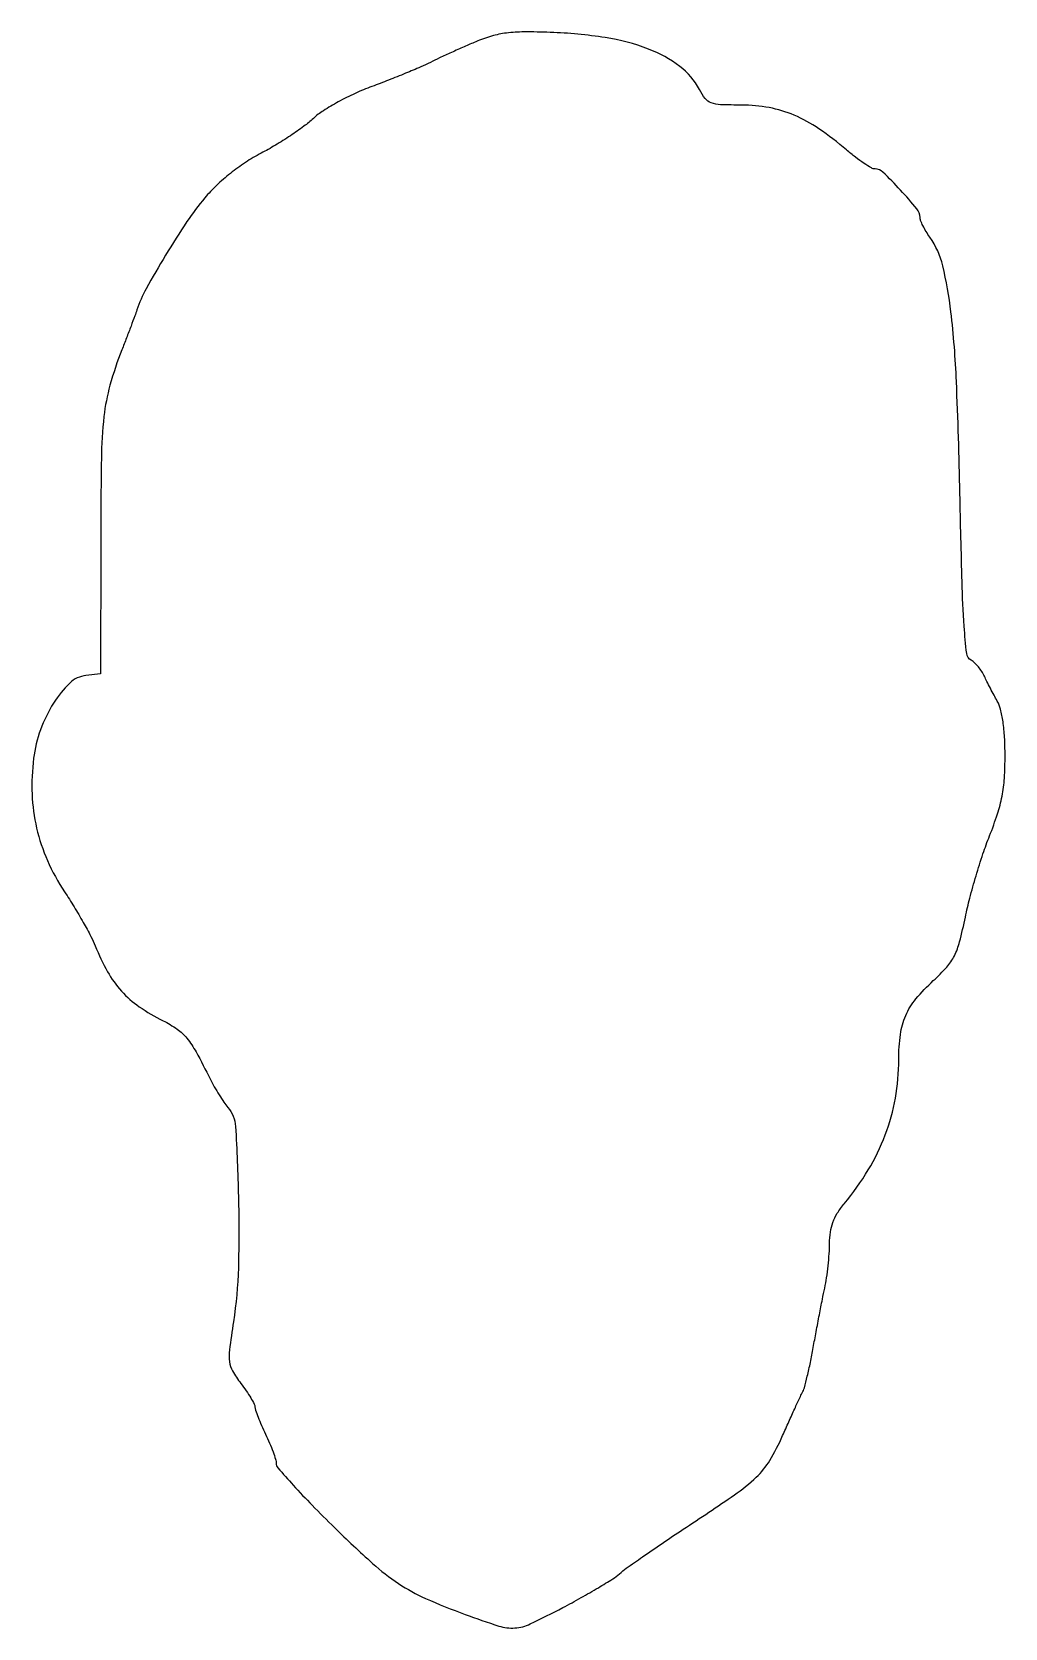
# Model space of a CAD drawing. Extents: x 0 to 183, y 1 to 301.
import ezdxf

# ---------------------------------------------------------------- set-up
doc = ezdxf.new("R2010")
doc.units = 0

msp = doc.modelspace()

# ---------------------------------------------------------------- linework, layer by layer
msp.add_lwpolyline([(83.5, 298.898226, 0.004123), (81.329744, 297.963563, 0.003036), (78.940625, 296.893832, 0.003068), (76.693426, 295.854528, 0.006844), (75, 295.030205, -0.014598), (73.157574, 294.168429, -0.004467), (70.325, 292.972907, -0.004467), (67.128106, 291.690424, -0.004874), (64, 290.502879, 0.019496), (60.848426, 289.199779, 0.017097), (57.663964, 287.601178, 0.01756), (54.869675, 285.946818, 0.04422), (53, 284.50158, -0.027888), (51.216528, 283.027594, -0.011754), (48.669694, 281.242224, -0.011586), (45.85205, 279.457085, -0.014814), (43.173425, 277.951973, 0.024393), (40.233284, 276.225017, 0.022519), (37.393006, 274.176282, 0.022878), (34.79745, 271.919622, 0.027786), (32.591586, 269.569861, 0.026969), (29.23312, 265.099726, 0.01147), (25.206367, 258.782412, 0.010648), (21.576455, 252.490058, 0.044855), (19.831338, 248.5, -0.008028), (19.440709, 247.391136, -0.001701), (18.722324, 245.471875, -0.00178), (17.873888, 243.252347, -0.00169), (16.994946, 241, 0.02577), (14.766946, 234.363789, 0.04116), (13.637373, 228.49375, 0.023325), (13.149873, 220.536961, 0.003391), (13.023857, 204.316422), (13, 180.132845), (10.25, 179.816422, 0.164989), (7.215219, 178.381808, 0.059824), (4.169764, 174.636255, 0.053966), (1.713588, 169.620101, 0.055566), (0.417817, 164.243502, 0.041142), (0.126325, 157.506157, 0.047201), (0.982386, 151.123674, 0.047295), (3.017981, 145.02566, 0.04159), (6.235051, 139.134525, -0.008495), (8.011882, 136.33772, -0.007954), (9.733065, 133.420767, -0.007951), (11.177961, 130.78387, -0.026855), (11.999693, 129, 0.03312), (14.312652, 124.139925, 0.056424), (16.934814, 120.491206, 0.057594), (20.265655, 117.570592, 0.036122), (24.734621, 114.936539, -0.037766), (27.383587, 113.36347, -0.069873), (29.20967, 111.659247, -0.045639), (30.943996, 109.064325, -0.00859), (33.58553, 104, 0.012848), (34.371375, 102.524168, 0.010449), (35.286121, 100.983783, 0.010593), (36.188925, 99.599664, 0.026909), (36.91765, 98.646922, -0.163847), (38.360675, 95.054395, -0.007774), (38.908668, 81.886882, -0.013761), (38.888899, 68.487039, -0.030955), (37.966877, 58.370058, 0.006109), (37.214672, 53.053722, 0.062007), (37.204688, 50.826695, 0.103772), (37.783921, 49.114294, 0.029664), (39.357536, 46.775667, -0.012435), (40.369468, 45.378214, -0.016064), (41.223776, 44.044615, -0.013839), (41.862504, 42.902557, -0.121153), (42, 42.343438, 0.084659), (42.100062, 41.756698, 0.008853), (42.5875, 40.443959, 0.010775), (43.234101, 38.892107, 0.008435), (44, 37.236136, -0.011702), (44.765696, 35.551803, -0.013572), (45.4125, 33.914022, -0.012644), (45.884761, 32.506374, -0.074741), (46, 31.739761, 0.181976), (46.323607, 30.880057, 0.004348), (49.219941, 27.635278, 0.00898), (52.760681, 23.875273, 0.005912), (56.961501, 19.67242, 0.009965), (64.116813, 12.954429, 0.036845), (69.007069, 9.156737, 0.042219), (74.059404, 6.381828, 0.01614), (81.5, 3.361624, 0.0111), (87.866781, 1.172918, 0.094859), (90.847676, 0.814203, 0.093762), (93.76369, 1.578598, 0.010727), (99.864956, 4.638023, 0.006012), (103.317628, 6.516506, 0.007005), (106.550956, 8.386336, 0.006286), (109.239993, 10.038301, 0.041416), (110.5, 10.988726, -0.026893), (111.793003, 12.024228, -0.00306), (114.85, 14.185332, -0.003693), (118.524463, 16.709211, -0.002998), (122.5, 19.362295, 0.004719), (132.109101, 25.822868, 0.038521), (136.225871, 29.140793, 0.06845), (138.769615, 32.294495, 0.032176), (141.182476, 36.954963, -0.001892), (142.341851, 39.570889, -0.002284), (143.450963, 42.01802, -0.001941), (144.402066, 44.07022, -0.015536), (144.873122, 45, 0.05817), (145.259366, 45.95646, 0.007359), (145.81731, 48.115625, 0.008555), (146.400289, 50.70986, 0.007014), (146.936631, 53.5, -0.001953), (147.47957, 56.48727, -0.0016), (148.082447, 59.675391, -0.001616), (148.655554, 62.602808, -0.004272), (149.090335, 64.69282, 0.016424), (149.439112, 66.600817, 0.009919), (149.732786, 68.880454, 0.009931), (149.934779, 71.158948, 0.017142), (150, 73.060805, -0.03533), (150.152366, 75.214407, -0.052756), (150.612848, 77.043122, -0.052057), (151.451467, 78.752432, -0.033298), (152.75, 80.545779, 0.037536), (157.270804, 86.901828, 0.045431), (160.468698, 93.48148, 0.046712), (162.362201, 100.370051, 0.043751), (163, 107.644999, -0.033255), (163.314842, 112.37349, -0.070236), (164.304477, 115.905112, -0.070228), (166.233152, 119.025022, -0.033241), (169.499767, 122.459411, 0.024436), (172.016444, 125.013803, 0.065723), (173.448914, 127.117364, 0.053652), (174.440746, 129.75732, 0.012283), (175.517985, 134.407949, -0.013569), (176.352685, 137.969805, -0.008117), (177.527672, 142.157312, -0.008123), (178.833825, 146.291177, -0.013962), (180.073085, 149.68398, 0.015709), (181.553307, 153.780841, 0.03118), (182.417127, 157.12258, 0.031582), (182.852309, 160.517918, 0.016562), (182.985258, 164.776031, 0.013594), (182.885672, 168.197878, 0.021323), (182.595061, 171.126088, 0.024604), (182.142678, 173.468744, 0.07095), (181.528197, 175, -0.006487), (180.903916, 176.115261, -0.004378), (180.219481, 177.402852, -0.00441), (179.57942, 178.659783, -0.008749), (179.098378, 179.669285, 0.03638), (178.611484, 180.56072, 0.029043), (177.965512, 181.445365, 0.029885), (177.267463, 182.196878, 0.063013), (176.628516, 182.669285, -0.240217), (175.77616, 183.94643, -0.012288), (175.302595, 189.055344, -0.010089), (174.902783, 197.434675, -0.001574), (174.499289, 214, 0.004958), (173.844227, 235.041359, 0.018872), (172.810189, 248.140137, 0.029629), (171.269586, 256.815104, 0.094518), (168.862916, 262.15437, -0.01763), (168.149772, 263.250746, -0.020019), (167.547231, 264.350015, -0.019651), (167.113448, 265.315987, -0.095988), (167, 265.90149, 0.175277), (166.417678, 267.511601, 0.0134), (163.322793, 271.034179, 0.012744), (160.037696, 274.400816, 0.195477), (158.563636, 275, -0.132615), (157.875269, 275.185843, -0.014821), (156.484542, 276.051999, -0.017185), (154.866313, 277.209778, -0.013139), (153.176086, 278.581272, 0.02713), (148.007089, 282.541018, 0.048953), (143.333368, 285.104144, 0.054992), (138.647791, 286.52242, 0.046045), (133.472766, 287, -0.009497), (129.516635, 287.075147, -0.078882), (127.761696, 287.422538, -0.137052), (126.631887, 288.23814, -0.049007), (125.540769, 289.921162, 0.11282), (121.855296, 294.279516, 0.06967), (115.955356, 297.541452, 0.053681), (107.849999, 299.686135, 0.028512), (97.5, 300.666136, 0.010095), (92.593054, 300.750579, 0.030668), (89.264491, 300.536263, 0.039663), (86.48595, 299.958837, 0.028566)], format="xyb", close=True)

doc.saveas('drawing.dxf')
